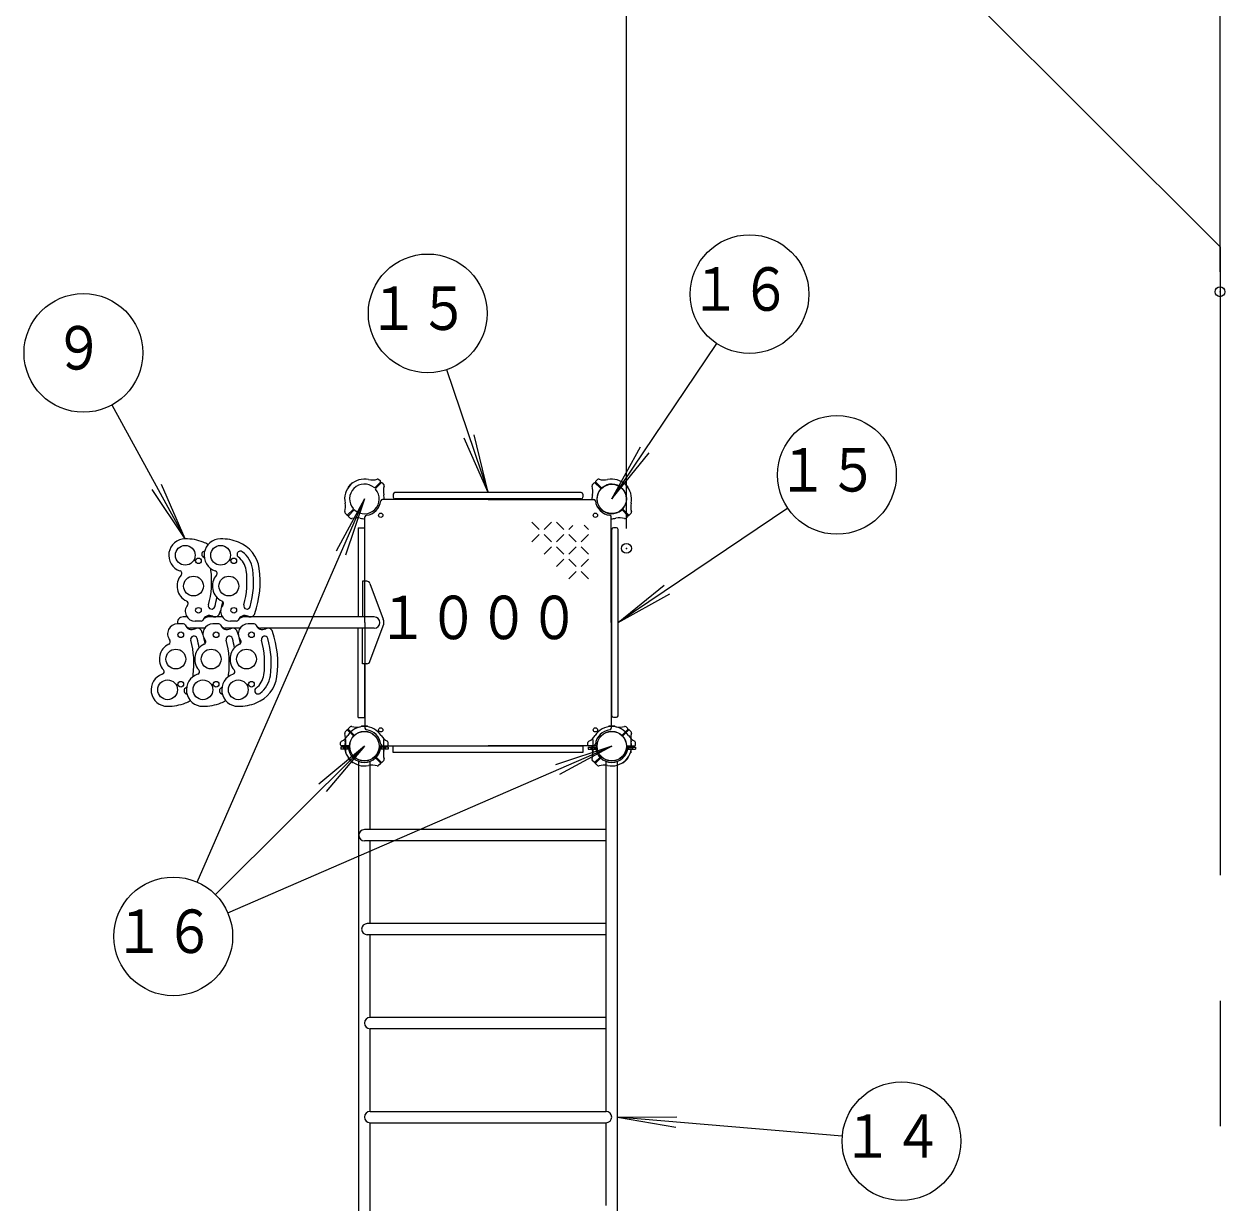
# Model space of a CAD drawing. Units: millimetres on the paper, scale 1:60. Extents: x 0 to 420, y -297 to 594.
# Drawn here: x 212.7 to 273.4, y 468.3 to 527.9 of the extents above; entities that cross this region are included whole.
import ezdxf
from ezdxf.enums import TextEntityAlignment as Align

# ---------------------------------------------------------------- set-up
doc = ezdxf.new("R2010")
doc.units = ezdxf.units.MM
doc.header["$PDMODE"] = 32
doc.header["$PDSIZE"] = 0.5
for name, pattern in [('USER1', [19.05, 12.7, -6.35]), ('USER2', [50.8, 31.75, -6.35, 6.35, -6.35]), ('USER3', [63.5, 31.75, -6.35, 6.35, -6.35, 6.35, -6.35])]:
    doc.linetypes.add(name, pattern=pattern)
doc.layers.add('LY_1', color=7, linetype='Continuous', lineweight=9)
doc.styles.add('ＭＳ ゴシック', font='')
doc.styles.get('ＭＳ ゴシック').set_extended_font_data('MS Gothic')

msp = doc.modelspace()

# ---------------------------------------------------------------- linework, layer by layer
at = {"layer": 'LY_1', "lineweight": 18}
for p, q in [((273.121, 515.375), (273.121, 563.751)), ((243.121, 502.404), (243.121, 553.788)), ((247.667, 511.766), (242.378, 503.904)), ((234.034, 510.44), (236.128, 504.221)), ((217.115, 508.652), (220.823, 501.887)), ((236.128, 504.221), (234.927, 506.97)), ((236.128, 504.221), (235.422, 507.137)), ((242.378, 503.904), (243.83, 506.53)), ((242.378, 503.904), (244.263, 506.238)), ((220.823, 501.887), (219.616, 504.634)), ((220.823, 501.887), (219.158, 504.383)), ((221.42, 484.538), (229.878, 503.904)), ((229.878, 503.904), (228.442, 501.27)), ((229.878, 503.904), (228.922, 501.061)), ((251.273, 503.438), (242.695, 497.654)), ((238.335, 502.736), (238.71, 502.361)), ((238.96, 502.361), (239.335, 502.736)), ((239.585, 502.736), (239.96, 502.361)), ((240.987, 502.583), (241.21, 502.361)), ((238.335, 501.736), (238.71, 502.111)), ((238.96, 502.111), (239.335, 501.736)), ((239.585, 501.736), (239.96, 502.111)), ((240.21, 502.361), (240.409, 502.56)), ((240.21, 502.111), (240.585, 501.736)), ((240.835, 501.736), (241.21, 502.111)), ((238.96, 501.111), (239.335, 501.486)), ((239.585, 501.486), (239.96, 501.111)), ((240.21, 501.111), (240.585, 501.486)), ((240.835, 501.486), (241.21, 501.111)), ((239.585, 500.486), (239.96, 500.861)), ((240.21, 500.861), (240.585, 500.486)), ((240.835, 500.486), (241.21, 500.861)), ((240.21, 499.861), (240.585, 500.236)), ((240.835, 500.236), (241.21, 499.861)), ((242.695, 497.654), (245.027, 499.542)), ((242.695, 497.654), (245.319, 499.108)), ((222.345, 483.906), (229.878, 491.404)), ((222.971, 482.983), (242.378, 491.404)), ((229.878, 491.404), (227.576, 489.481)), ((229.878, 491.404), (227.945, 489.11)), ((242.378, 491.404), (239.533, 490.454)), ((242.378, 491.404), (239.741, 489.975)), ((242.662, 472.654), (245.662, 472.662)), ((254.031, 471.691), (242.662, 472.654)), ((242.662, 472.654), (245.617, 472.141))]:
    msp.add_line(p, q, dxfattribs=at)
at = {"layer": 'LY_1', "linetype": 'USER3', "lineweight": 18}
for p, q in [((255.112, 534.647), (273.121, 516.638)), ((273.121, 516.638), (273.121, 416.347))]:
    msp.add_line(p, q, dxfattribs=at)
at = {"layer": 'LY_1'}
for p, q in [((229.063, 504.483), (229.061, 504.485)), ((229.299, 504.719), (229.297, 504.721)), ((230.413, 504.474), (230.691, 504.752)), ((230.448, 504.439), (230.726, 504.716)), ((230.69, 504.8), (230.594, 504.889)), ((230.774, 504.716), (230.863, 504.62)), ((241.483, 504.716), (241.393, 504.62)), ((241.808, 504.439), (241.531, 504.716)), ((241.844, 504.474), (241.566, 504.752)), ((241.567, 504.8), (241.663, 504.889)), ((242.958, 504.719), (242.96, 504.721)), ((243.193, 504.483), (243.195, 504.485)), ((236.128, 503.879), (230.789, 503.879)), ((231.337, 504.137), (231.337, 503.987)), ((240.837, 504.221), (231.42, 504.221)), ((240.837, 503.904), (231.42, 503.904)), ((236.128, 503.879), (241.468, 503.879)), ((240.92, 504.137), (240.92, 503.987)), ((228.983, 503.093), (228.9, 503.181)), ((229.308, 503.369), (229.031, 503.092)), ((229.344, 503.334), (229.066, 503.056)), ((242.913, 503.334), (243.191, 503.056)), ((242.948, 503.369), (243.226, 503.092)), ((243.274, 503.093), (243.357, 503.181)), ((229.067, 503.008), (229.155, 502.926)), ((229.903, 497.654), (229.903, 502.994)), ((242.353, 497.654), (242.353, 502.994)), ((243.19, 503.008), (243.101, 502.926)), ((229.562, 502.446), (229.562, 497.937)), ((229.562, 502.446), (229.878, 502.446)), ((229.878, 502.446), (229.878, 499.737)), ((242.378, 492.946), (242.378, 502.362)), ((242.612, 502.446), (242.462, 502.446)), ((242.695, 492.946), (242.695, 502.362)), ((229.996, 499.737), (229.778, 499.737)), ((229.778, 499.737), (229.778, 497.937)), ((230.152, 499.629), (230.831, 497.824)), ((220.911, 497.937), (220.712, 497.937)), ((221.628, 497.721), (221.323, 497.721)), ((221.705, 497.773), (221.723, 497.773)), ((221.944, 497.934), (221.944, 497.993)), ((222.697, 497.937), (221.944, 497.937)), ((223.414, 497.721), (223.109, 497.721)), ((223.491, 497.773), (223.509, 497.773)), ((223.73, 497.993), (223.73, 497.934)), ((230.378, 497.937), (223.73, 497.937)), ((220.734, 497.587), (220.429, 497.587)), ((220.812, 497.535), (220.83, 497.535)), ((221.051, 497.315), (221.051, 497.374)), ((221.804, 497.371), (221.051, 497.371)), ((222.521, 497.587), (222.216, 497.587)), ((222.599, 497.535), (222.617, 497.535)), ((222.838, 497.315), (222.838, 497.374)), ((223.59, 497.371), (222.838, 497.371)), ((224.307, 497.587), (224.002, 497.587)), ((224.384, 497.535), (224.403, 497.535)), ((224.623, 497.315), (224.623, 497.374)), ((230.378, 497.371), (224.623, 497.371)), ((229.562, 492.862), (229.562, 497.371)), ((229.778, 495.571), (229.778, 497.371)), ((229.903, 497.654), (229.903, 492.314)), ((230.152, 495.679), (230.831, 497.484)), ((242.353, 497.654), (242.353, 492.314)), ((229.996, 495.571), (229.778, 495.571)), ((229.878, 495.571), (229.878, 492.862)), ((229.562, 492.862), (229.878, 492.862)), ((242.612, 492.862), (242.462, 492.862)), ((229.067, 492.3), (229.155, 492.382)), ((229.712, 492.39), (229.712, 492.393)), ((230.045, 492.39), (230.045, 492.393)), ((242.212, 492.39), (242.212, 492.393)), ((242.545, 492.39), (242.545, 492.393)), ((243.19, 492.3), (243.101, 492.382)), ((228.983, 492.216), (228.9, 492.127)), ((229.308, 491.939), (229.031, 492.216)), ((229.344, 491.974), (229.066, 492.252)), ((242.913, 491.974), (243.191, 492.252)), ((242.948, 491.939), (243.226, 492.216)), ((243.274, 492.216), (243.357, 492.127)), ((228.671, 491.464), (228.675, 491.585)), ((228.678, 491.354), (228.678, 491.254)), ((229.13, 491.354), (228.678, 491.354)), ((229.072, 491.254), (228.678, 491.254)), ((229.097, 491.429), (228.704, 491.429)), ((231.078, 491.354), (230.627, 491.354)), ((230.659, 491.429), (236.128, 491.429)), ((231.078, 491.254), (230.684, 491.254)), ((231.078, 491.354), (231.078, 491.254)), ((231.085, 491.464), (231.081, 491.595)), ((231.337, 491.087), (231.337, 491.404)), ((240.92, 491.404), (231.337, 491.404)), ((240.92, 491.087), (231.337, 491.087)), ((241.597, 491.429), (236.128, 491.429)), ((240.92, 491.404), (240.92, 491.087)), ((241.171, 491.464), (241.176, 491.595)), ((241.178, 491.354), (241.629, 491.354)), ((241.178, 491.354), (241.178, 491.254)), ((241.178, 491.254), (241.572, 491.254)), ((243.127, 491.354), (243.578, 491.354)), ((243.159, 491.429), (243.552, 491.429)), ((243.184, 491.254), (243.578, 491.254)), ((243.578, 491.354), (243.578, 491.254)), ((243.585, 491.464), (243.581, 491.585)), ((229.063, 490.825), (229.061, 490.823)), ((229.299, 490.589), (229.297, 490.587)), ((229.595, 454.674), (229.595, 490.635)), ((230.162, 487.187), (230.162, 490.635)), ((230.413, 490.834), (230.691, 490.556)), ((230.448, 490.869), (230.726, 490.592)), ((230.69, 490.508), (230.594, 490.419)), ((230.774, 490.593), (230.863, 490.688)), ((241.483, 490.593), (241.393, 490.688)), ((241.808, 490.869), (241.531, 490.592)), ((241.844, 490.834), (241.566, 490.556)), ((241.567, 490.508), (241.663, 490.419)), ((242.095, 472.937), (242.095, 490.635)), ((242.662, 454.674), (242.662, 490.635)), ((242.958, 490.589), (242.96, 490.587)), ((243.193, 490.825), (243.195, 490.823)), ((242.095, 487.187), (229.878, 487.187)), ((242.095, 486.621), (229.878, 486.621)), ((230.162, 482.437), (230.162, 486.621)), ((242.095, 482.437), (230.02, 482.437)), ((242.095, 481.871), (230.02, 481.871)), ((230.162, 477.687), (230.162, 481.871)), ((242.095, 477.687), (230.162, 477.687)), ((230.162, 472.937), (230.162, 477.121)), ((242.095, 477.121), (230.162, 477.121)), ((230.162, 472.937), (242.095, 472.937)), ((230.162, 472.371), (242.095, 472.371)), ((230.162, 454.674), (230.162, 472.371)), ((242.095, 468.187), (242.095, 472.371))]:
    msp.add_line(p, q, dxfattribs=at)
at = {"layer": 'LY_1', "linetype": 'USER2', "lineweight": 18}
for p, q in [((228.92, 491.736), (228.92, 491.072)), ((230.837, 491.736), (230.837, 491.072)), ((241.42, 491.736), (241.42, 491.072)), ((243.337, 491.736), (243.337, 491.072))]:
    msp.add_line(p, q, dxfattribs=at)
at = {"layer": 'LY_1', "linetype": 'USER1', "lineweight": 18}
for p, q in [((228.828, 491.354), (228.828, 491.254)), ((229.012, 491.354), (229.012, 491.254)), ((230.745, 491.354), (230.745, 491.254)), ((230.928, 491.354), (230.928, 491.254)), ((241.328, 491.354), (241.328, 491.254)), ((241.512, 491.354), (241.512, 491.254)), ((243.245, 491.354), (243.245, 491.254)), ((243.428, 491.354), (243.428, 491.254))]:
    msp.add_line(p, q, dxfattribs=at)
at = {"layer": 'LY_1', "lineweight": 18}
for centre in [(249.342, 514.255), (233.077, 513.283), (215.674, 511.283), (253.76, 505.115), (220.219, 481.789), (257.021, 471.437)]:
    msp.add_circle(centre, 3, dxfattribs=at)
at = {"layer": 'LY_1'}
for centre, radius in [((242.378, 503.904), 0.743), ((230.703, 503.079), 0.108), ((241.553, 503.079), 0.108), ((220.823, 501.054), 0.5), ((222.609, 501.054), 0.5), ((221.49, 500.773), 0.142), ((223.276, 500.773), 0.142), ((221.24, 499.499), 0.5), ((223.026, 499.499), 0.5), ((221.49, 498.273), 0.142), ((223.276, 498.273), 0.142), ((220.596, 497.035), 0.142), ((222.383, 497.035), 0.142), ((224.169, 497.035), 0.142), ((220.346, 495.809), 0.5), ((222.133, 495.809), 0.5), ((223.919, 495.809), 0.5), ((219.929, 494.254), 0.5), ((221.716, 494.254), 0.5), ((223.502, 494.254), 0.5), ((220.596, 494.535), 0.142), ((222.383, 494.535), 0.142), ((224.169, 494.535), 0.142), ((230.703, 492.229), 0.108), ((241.553, 492.229), 0.108), ((229.878, 491.404), 0.75), ((229.878, 491.404), 0.743), ((242.378, 491.404), 0.75), ((242.378, 491.404), 0.743)]:
    msp.add_circle(centre, radius, dxfattribs=at)
for centre, radius, start, end in [((229.878, 503.904), 1, 135, 192.27281), ((229.073, 504.497), 0.0167, 143.62693, 225), ((229.878, 503.904), 1.017, 135, 143.62693), ((229.878, 503.904), 0.75, 135, 220.72934), ((229.878, 503.904), 1.017, 126.37307, 135), ((229.878, 503.904), 1, 77.72719, 135), ((229.285, 504.709), 0.0167, 45, 126.37307), ((229.878, 503.904), 0.75, 49.27066, 135), ((230.268, 505.696), 0.833, 257.72719, 287.54116), ((230.389, 504.498), 0.0333, 229.27066, 315), ((229.878, 503.904), 0.75, 315, 40.72934), ((230.472, 504.415), 0.0333, 135, 220.72934), ((230.544, 504.821), 0.0833, 47, 107.54116), ((230.667, 504.775), 0.0333, 315, 47), ((230.75, 504.693), 0.0333, 43, 135), ((231.67, 504.294), 0.833, 162.45884, 192.27281), ((230.796, 504.57), 0.0833, 342.45884, 43), ((241.461, 504.57), 0.0833, 137, 197.54116), ((240.587, 504.294), 0.833, 347.72719, 17.54116), ((241.507, 504.693), 0.0333, 45, 137), ((241.59, 504.775), 0.0333, 133, 225), ((242.378, 503.904), 0.75, 139.27066, 225), ((241.712, 504.821), 0.0833, 72.45884, 133), ((241.989, 505.696), 0.833, 252.45884, 282.27281), ((241.785, 504.415), 0.0333, 319.27066, 45), ((241.867, 504.498), 0.0333, 225, 310.72934), ((242.378, 503.904), 0.75, 45, 130.72934), ((242.378, 503.904), 1, 45, 102.27281), ((242.378, 503.904), 0.75, 319.27066, 45), ((242.971, 504.709), 0.0167, 53.62693, 135), ((242.378, 503.904), 1.017, 45, 53.62693), ((242.378, 503.904), 1, 347.72719, 45), ((242.378, 503.904), 1.017, 36.37307, 45), ((243.183, 504.497), 0.0167, 315, 36.37307), ((229.878, 503.904), 0.833, 276.78718, 353.21282), ((230.789, 503.796), 0.0833, 90, 173.21282), ((229.878, 503.904), 1, 358.56746, 12.27281), ((231.42, 504.137), 0.0833, 90, 180), ((231.42, 503.987), 0.0833, 180, 270), ((240.837, 504.137), 0.0833, 0, 90), ((240.837, 503.987), 0.0833, 270, 0), ((242.378, 503.904), 1, 167.72719, 181.43254), ((241.468, 503.796), 0.0833, 6.78718, 90), ((242.378, 503.904), 0.833, 186.78718, 263.21282), ((228.961, 503.238), 0.0833, 162.45884, 223), ((228.087, 503.514), 0.833, 342.45884, 12.27281), ((229.285, 503.393), 0.0333, 315, 40.72934), ((229.367, 503.31), 0.0333, 49.27066, 135), ((229.878, 503.904), 0.75, 229.27066, 315), ((242.378, 503.904), 0.75, 225, 310.72934), ((242.889, 503.31), 0.0333, 45, 130.72934), ((242.972, 503.393), 0.0333, 139.27066, 225), ((244.17, 503.514), 0.833, 167.72719, 197.54116), ((243.296, 503.238), 0.0833, 317, 17.54116), ((229.007, 503.115), 0.0333, 223, 315), ((229.09, 503.033), 0.0333, 135, 227), ((229.212, 502.987), 0.0833, 227, 287.54116), ((229.489, 502.113), 0.833, 77.72719, 107.54116), ((229.878, 503.904), 1, 257.72719, 271.43254), ((229.987, 502.994), 0.0833, 96.78718, 180), ((242.27, 502.994), 0.0833, 0, 83.21282), ((242.378, 503.904), 1, 268.56746, 282.27281), ((242.768, 502.113), 0.833, 72.45884, 102.27281), ((243.044, 502.987), 0.0833, 252.45884, 313), ((243.167, 503.033), 0.0333, 313, 45), ((243.25, 503.115), 0.0333, 225, 317), ((242.462, 502.362), 0.0833, 90, 180), ((242.612, 502.362), 0.0833, 0, 90), ((220.823, 501.054), 0.833, 90, 251.37655), ((220.823, 499.387), 2.5, 68.63675, 90), ((221.127, 500.163), 1.667, 59.33589, 68.63675), ((222.609, 501.054), 0.833, 90, 251.37655), ((222.609, 499.387), 2.5, 68.63675, 90), ((222.912, 500.163), 1.667, 7.66284, 68.63675), ((221.822, 501.1), 0.167, 96.62496, 233.41405), ((221.127, 500.163), 1, 48.65395, 53.41405), ((223.608, 501.1), 0.167, 53.41405, 233.41405), ((222.912, 500.163), 1, 7.66284, 53.41405), ((222.912, 500.163), 1.333, 7.66284, 53.41405), ((220.515, 500.138), 0.133, 318.62345, 71.37655), ((217.823, 499.719), 4.333, 344.29558, 7.66284), ((221.127, 500.163), 1, 7.66284, 13.34863), ((222.3, 500.138), 0.133, 318.62345, 71.37655), ((219.609, 499.719), 4.333, 344.29558, 7.66284), ((219.609, 499.719), 4.667, 344.29558, 7.66284), ((219.609, 499.719), 5, 341.26656, 7.66284), ((221.24, 499.499), 0.833, 138.62345, 245.12519), ((223.026, 499.499), 0.833, 138.62345, 245.12519), ((229.996, 499.571), 0.167, 20.59848, 90), ((221.323, 498.221), 0.5, 140.67862, 270), ((220.833, 498.622), 0.133, 320.67862, 65.12519), ((222.155, 498.501), 0.167, 164.29558, 344.29558), ((217.823, 499.719), 4.667, 344.29558, 350.19997), ((223.109, 498.221), 0.5, 140.67862, 270), ((217.823, 499.719), 5, 345.02345, 348.34495), ((222.619, 498.622), 0.133, 320.67862, 65.12519), ((223.941, 498.501), 0.167, 164.29558, 344.29558), ((220.712, 497.654), 0.283, 90, 193.60896), ((221.628, 497.804), 0.0833, 270, 338.75499), ((222.048, 497.641), 0.367, 63.6203, 158.75499), ((221.98, 497.653), 0.283, 97.23214, 154.92291), ((222.322, 498.193), 0.25, 243.6203, 341.26656), ((217.823, 499.719), 5, 341.26656, 343.32507), ((223.414, 497.804), 0.0833, 270, 338.75499), ((223.833, 497.641), 0.367, 63.6203, 158.75499), ((223.766, 497.653), 0.283, 97.23214, 154.92291), ((224.107, 498.193), 0.25, 243.6203, 341.26656), ((230.378, 497.654), 0.283, 270, 90), ((230.378, 497.654), 0.483, 339.40152, 20.59848), ((220.429, 497.087), 0.5, 90, 219.32138), ((220.734, 497.504), 0.0833, 21.24501, 90), ((221.154, 497.667), 0.367, 201.24501, 296.3797), ((221.086, 497.655), 0.283, 205.07709, 262.76786), ((221.428, 497.115), 0.25, 18.73344, 116.3797), ((216.929, 495.589), 5, 16.58018, 18.73344), ((222.216, 497.087), 0.5, 90, 219.32138), ((222.521, 497.504), 0.0833, 21.24501, 90), ((222.941, 497.667), 0.367, 201.24501, 296.3797), ((222.873, 497.655), 0.283, 205.07709, 262.76786), ((223.215, 497.115), 0.25, 18.73344, 116.3797), ((218.716, 495.589), 5, 16.67493, 18.73344), ((224.002, 497.087), 0.5, 90, 219.32138), ((224.307, 497.504), 0.0833, 21.24501, 90), ((224.726, 497.667), 0.367, 201.24501, 296.3797), ((224.659, 497.655), 0.283, 205.07709, 262.76786), ((225, 497.115), 0.25, 18.73344, 116.3797), ((220.502, 495.589), 5, 352.33716, 18.73344), ((220.346, 495.809), 0.833, 114.87481, 221.37655), ((219.939, 496.686), 0.133, 294.87481, 39.32138), ((221.261, 496.807), 0.167, 15.70442, 195.70442), ((216.929, 495.589), 4.333, 352.33716, 15.70442), ((222.133, 495.809), 0.833, 114.87481, 221.37655), ((216.929, 495.589), 4.667, 9.80003, 15.70442), ((216.929, 495.589), 5, 11.64105, 15.06398), ((221.726, 496.686), 0.133, 294.87481, 39.32138), ((223.048, 496.807), 0.167, 15.70442, 195.70442), ((218.716, 495.589), 4.333, 352.33716, 15.70442), ((223.919, 495.809), 0.833, 114.87481, 221.37655), ((218.716, 495.589), 4.667, 9.80003, 15.70442), ((218.716, 495.589), 5, 11.65505, 14.97655), ((223.512, 496.686), 0.133, 294.87481, 39.32138), ((224.834, 496.807), 0.167, 15.70442, 195.70442), ((220.502, 495.589), 4.333, 352.33716, 15.70442), ((220.502, 495.589), 4.667, 352.33716, 15.70442), ((229.996, 495.737), 0.167, 270, 339.40152), ((219.929, 494.254), 0.833, 108.62345, 270), ((219.621, 495.17), 0.133, 288.62345, 41.37655), ((221.716, 494.254), 0.833, 108.62345, 270), ((220.233, 495.145), 1, 346.65137, 352.33716), ((221.408, 495.17), 0.133, 288.62345, 41.37655), ((223.502, 494.254), 0.833, 108.62345, 270), ((222.02, 495.145), 1, 346.65137, 352.33716), ((223.193, 495.17), 0.133, 288.62345, 41.37655), ((223.806, 495.145), 1, 306.58595, 352.33716), ((223.806, 495.145), 1.667, 291.36325, 352.33716), ((223.806, 495.145), 1.333, 306.58595, 352.33716), ((220.928, 494.208), 0.167, 126.58595, 263.37504), ((220.233, 495.145), 1, 306.58595, 311.34605), ((222.715, 494.208), 0.167, 126.58595, 263.37504), ((222.02, 495.145), 1, 306.58595, 311.34605), ((224.501, 494.208), 0.167, 126.58595, 306.58595), ((219.929, 495.921), 2.5, 270, 291.36325), ((220.233, 495.145), 1.667, 291.36325, 300.69817), ((221.716, 495.921), 2.5, 270, 291.36325), ((222.02, 495.145), 1.667, 291.36325, 300.66411), ((223.502, 495.921), 2.5, 270, 291.36325), ((242.462, 492.946), 0.0833, 180, 270), ((242.612, 492.946), 0.0833, 270, 0), ((229.878, 491.404), 1, 32.7272, 147.27281), ((229.09, 492.275), 0.0333, 133, 225), ((229.212, 492.321), 0.0833, 72.45884, 133), ((229.489, 493.196), 0.833, 252.45884, 282.27281), ((229.728, 492.393), 0.0167, 98.62693, 180), ((229.878, 491.404), 1.017, 90, 98.62693), ((229.878, 491.404), 1.017, 81.37307, 90), ((229.987, 492.314), 0.0833, 180, 263.21282), ((230.028, 492.393), 0.0167, 0, 81.37307), ((242.378, 491.404), 1, 32.7272, 147.27281), ((242.228, 492.393), 0.0167, 98.62693, 180), ((242.378, 491.404), 1.017, 90, 98.62693), ((242.27, 492.314), 0.0833, 276.78718, 0), ((242.378, 491.404), 1.017, 81.37307, 90), ((242.528, 492.393), 0.0167, 0, 81.37307), ((242.768, 493.196), 0.833, 257.72719, 287.54116), ((243.044, 492.321), 0.0833, 47, 107.54116), ((243.167, 492.275), 0.0333, 315, 47), ((228.759, 491.582), 0.0833, 117.45884, 178), ((228.336, 492.395), 0.833, 297.45884, 327.27281), ((228.961, 492.07), 0.0833, 137, 197.54116), ((228.087, 491.794), 0.833, 347.72719, 17.54116), ((229.007, 492.193), 0.0333, 45, 137), ((229.285, 491.915), 0.0333, 319.27066, 45), ((229.367, 491.998), 0.0333, 225, 310.72934), ((229.878, 491.404), 0.833, 6.78718, 83.21282), ((231.421, 492.395), 0.833, 212.72719, 242.54116), ((230.998, 491.582), 0.0833, 2, 62.54116), ((241.259, 491.582), 0.0833, 117.45884, 178), ((240.836, 492.395), 0.833, 297.45884, 327.27281), ((242.378, 491.404), 0.833, 96.78718, 173.21282), ((242.889, 491.998), 0.0333, 229.27066, 315), ((242.972, 491.915), 0.0333, 135, 220.72934), ((243.921, 492.395), 0.833, 212.72719, 242.54116), ((243.25, 492.193), 0.0333, 43, 135), ((244.17, 491.794), 0.833, 162.45884, 192.27281), ((243.296, 492.07), 0.0833, 342.45884, 43), ((243.498, 491.582), 0.0833, 2, 62.54116), ((228.704, 491.462), 0.0333, 178, 270), ((229.878, 491.404), 1, 167.72719, 225), ((229.878, 491.404), 0.82, 183.49581, 356.50419), ((229.097, 491.462), 0.0333, 270, 355.72934), ((230.659, 491.462), 0.0333, 184.27066, 270), ((230.789, 491.512), 0.0833, 186.78718, 270), ((231.67, 491.014), 0.833, 167.72719, 197.54116), ((229.878, 491.404), 1, 347.72719, 1.43254), ((231.052, 491.462), 0.0333, 270, 2), ((241.204, 491.462), 0.0333, 178, 270), ((242.378, 491.404), 1, 178.56746, 192.27281), ((240.587, 491.014), 0.833, 342.45884, 12.27281), ((241.468, 491.512), 0.0833, 270, 353.21282), ((242.378, 491.404), 0.82, 183.49581, 356.50419), ((241.597, 491.462), 0.0333, 270, 355.72934), ((242.378, 491.404), 1, 315, 12.27281), ((243.159, 491.462), 0.0333, 184.27066, 270), ((243.552, 491.462), 0.0333, 270, 2), ((229.073, 490.811), 0.0167, 135, 216.37307), ((229.878, 491.404), 1.017, 216.37307, 225), ((229.878, 491.404), 1.017, 225, 233.62693), ((229.878, 491.404), 1, 225, 282.27281), ((229.285, 490.599), 0.0167, 233.62693, 315), ((230.268, 489.613), 0.833, 72.45884, 102.27281), ((230.389, 490.81), 0.0333, 45, 130.72934), ((230.472, 490.893), 0.0333, 139.27066, 225), ((230.667, 490.533), 0.0333, 313, 45), ((230.75, 490.615), 0.0333, 225, 317), ((230.796, 490.738), 0.0833, 317, 17.54116), ((241.461, 490.738), 0.0833, 162.45884, 223), ((241.507, 490.615), 0.0333, 223, 315), ((241.59, 490.533), 0.0333, 135, 227), ((241.989, 489.613), 0.833, 77.72719, 107.54116), ((241.785, 490.893), 0.0333, 315, 40.72934), ((241.867, 490.81), 0.0333, 49.27066, 135), ((242.378, 491.404), 1, 257.72719, 315), ((242.971, 490.599), 0.0167, 225, 306.37307), ((242.378, 491.404), 1.017, 306.37307, 315), ((242.378, 491.404), 1.017, 315, 323.62693), ((243.183, 490.811), 0.0167, 323.62693, 45), ((230.544, 490.487), 0.0833, 252.45884, 313), ((241.712, 490.487), 0.0833, 227, 287.54116), ((229.878, 486.904), 0.283, 90, 270), ((230.02, 482.154), 0.283, 90, 270), ((230.162, 477.404), 0.283, 90, 270), ((230.162, 472.654), 0.283, 90, 270), ((242.095, 472.654), 0.283, 270, 90)]:
    msp.add_arc(centre, radius, start, end, dxfattribs=at)
for p in [(273.121, 514.375), (273.121, 514.375), (243.121, 501.404), (243.121, 501.404)]:
    msp.add_point(p, dxfattribs=at)

# ---------------------------------------------------------------- texts
at = {"layer": 'LY_1', "style": 'ＭＳ ゴシック', "width": 0.85}
for s, p in [('１６', (246.342, 512.755)), ('１５', (230.077, 511.783)), ('９', (214.174, 509.783)), ('１５', (250.76, 503.615)), ('１０００', (230.545, 496.154)), ('１６', (217.219, 480.289)), ('１４', (254.021, 469.937))]:
    msp.add_text(s, height=2.199, dxfattribs=at).set_placement(p, align=Align.BOTTOM_LEFT)

doc.saveas('drawing.dxf')
